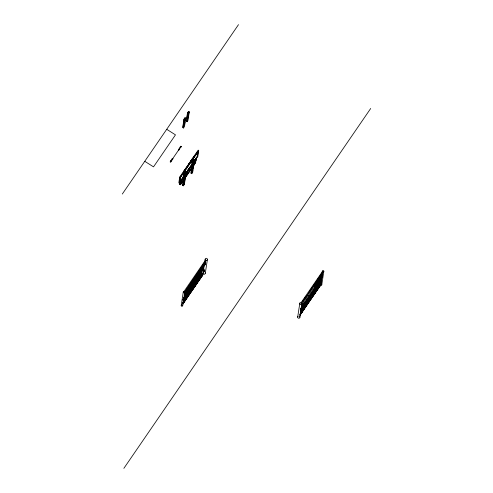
<?xml version="1.0" encoding="UTF-8"?>
<svg xmlns="http://www.w3.org/2000/svg" width="493" height="493" viewBox="0 0 493 493"><rect width="100%" height="100%" fill="white"/><g stroke="black" fill="none" stroke-linecap="round" stroke-linejoin="round"><path stroke-width="0.74" d="M180.21 183.944L179.711 184.45L180.13 181.584L180.678 181.929L180.284 184.801L183.846 179.791M183.451 180.247L180.543 184.376L181.399 180.58M313.191 292.115L312.858 293.76L305.001 305.216M185.035 295.757L185.781 292.478L203.609 266.614L202.888 269.893L185.337 295.486L185.066 295.775L184.499 295.381M203.738 268.469L185.22 295.862C183.636 298.388 184.93 292.959 185.756 292.306L204.127 265.924L203.381 265.376M172.735 159.097L170.905 161.809L170.436 161.513L172.568 158.358L173.031 158.715L172.377 159.387C170.954 158.413 173.739 159.424 172.26 158.857M170.905 161.809L170.603 162.252L170.14 161.901L170.442 161.457M172.501 158.949L178.977 149.508M178.743 149.361L178.435 149.854L178.904 150.155L179.206 148.411L180.216 146.932L181.023 147.056L181.338 146.557L180.869 146.261L181.338 146.557M179.199 148.467L179.662 148.763L180.678 147.284M179.206 149.712L179.662 148.763M183.969 119.201L182.7 127.496L183.476 127.989L184.493 126.516L185.762 118.221L184.98 117.722L183.969 119.201L184.746 119.694L183.476 127.989M183.649 122.923L182.958 127.447L183.427 127.742M183.883 121.414L184.228 119.152L185.035 117.969L185.504 118.271L185.158 120.532M181.036 147L180.567 146.704M184.807 119.479L185.035 117.969M184.579 124.298L184.924 122.036M187.469 112.946L186.2 121.241L186.976 121.734L187.993 120.255L189.263 111.96L188.48 111.467L187.469 112.946L188.246 113.439L186.976 121.734M186.804 118.93L187.611 113.649M188.301 113.224L188.536 111.714L189.004 112.01L188.079 118.043M195.123 159.43L195.573 159.911L193.527 162.758L197.841 156.256L198.716 150.501L198.174 150.149L179.705 177.086L178.823 182.841L179.366 183.186L184.142 176.204M179.366 183.186L180.247 177.431L198.716 150.501M184.598 175.342L179.914 182.176L179.908 180.537M180.136 179.051L180.475 176.821L198.001 151.259M179.914 182.176L180.709 176.969L198.168 151.511L197.373 156.712L193.392 162.493L191.974 162.444C190.686 162.616 193.798 163.775 194.562 161.119L193.952 159.886L194.254 159.442L193.774 159.954M182.65 179.717L182.977 179.113L184.524 179.427L182.952 179.279L184.548 179.261L185.565 177.788L184.37 179.329L182.952 179.279L182.65 179.717L183.106 179.378M183.501 175.249L183.679 174.54L185.226 174.861L183.649 174.707L185.251 174.695L186.262 173.216L185.799 171.447L185.497 171.884L186.083 173.283M184.53 170.8L185.245 169.111M182.601 185.306L184.462 173.142L185.473 171.663L186.255 172.156L184.394 184.32L183.378 185.799L182.601 185.306L183.273 184.32M183.673 179.933L182.86 185.257L183.328 185.553L184.136 184.37L184.37 182.854M183.907 178.411L184.721 173.092L185.787 171.527M185.3 169.025L185.793 168.39L185.682 169.124M185.879 168.828L185.997 168.095M183.378 185.799L185.239 173.635L186.255 172.156M185.294 173.431L185.528 171.909M185.799 171.447L185.627 172.149M184.598 181.332L185.417 176.007M185.645 174.485L185.997 172.205L185.497 171.884M186.829 167.454L186.952 166.622M184.37 179.329L185.565 177.788M187.513 165.808L187.414 166.461L188.012 165.247M188.837 163.879L189.719 162.665L188.837 164.144M189.811 163.103L189.941 162.271M191.346 160.866L191.475 160.028M191.795 159.831L192.677 158.352M191.789 159.566L192.381 158.789M190.951 167.62L191.278 167.01L192.849 167.158L193.706 165.586L192.671 167.226L191.253 167.176L192.825 167.324L193.866 165.685M191.802 163.146L192.134 162.542M191.407 167.275L191.105 167.719M192.763 161.038L190.902 173.203L191.678 173.696L192.695 172.223L194.556 160.059L193.774 159.559L192.763 161.038L193.539 161.531L191.678 173.696M191.506 170.874L191.161 173.154L191.623 173.45L192.436 172.273M191.74 169.352L191.974 167.83M192.319 165.549L193.022 160.989L194.1 159.344M193.595 161.328L193.952 159.886M194.408 161.02L193.928 160.052L194.254 159.442M192.553 171.509L192.781 169.986M193.016 168.47L193.25 166.948M193.484 165.426L194.297 160.108L193.798 159.787M193.57 165.001L195.783 160.995M195.351 162.863L195.992 159.578L195.61 159.972M195.302 162.955L196.269 159.159L193.891 162.48M194.587 160.293L197.138 156.564L197.939 151.363M181.214 305.543L183.285 291.992M183.137 299.504L183.223 298.949M182.638 303.38L182.767 302.542M183.143 300.058L183.316 298.955M182.7 305.635L184.77 292.09M183.304 303.559L184.191 297.741L183.692 298.468M183.396 303.565L184.283 297.747M184.314 302.08L185.085 297.661M185.325 300.607L185.873 297.02M185.417 300.613L185.972 297.026M186.342 299.128L186.933 295.258M186.434 299.134L187.026 295.264M187.352 297.655L187.821 294.604M187.944 293.785L188.03 293.23M188.418 290.377L188.141 292.164L188.911 292.639L198.087 279.389L198.821 276.314L198.254 276.93M187.445 297.661L187.913 294.611M187.95 294.339L188.123 293.236M188.363 296.176L188.788 293.415M188.881 292.632L189.75 289.336M188.455 296.182L188.881 293.421M189.158 288.658C190.773 288.485 188.166 293.175 189.485 291.838L197.983 279.426L198.525 276.764L189.83 289.342M189.374 294.703L189.589 293.329L183.014 302.893M189.466 294.709L189.682 293.335L182.589 303.676M190.427 292.959L190.557 292.121M190.483 293.23L190.649 292.127M192.412 290.272L192.498 289.724M192.504 290.278L192.59 289.73M193.509 288.245L193.595 287.69M193.515 288.806L193.687 287.696M194.439 287.32L194.562 286.501L194.063 287.209M194.532 287.327L194.655 286.507M195.45 285.848L195.616 284.744M195.542 285.854L195.709 284.744M196.553 284.375L196.769 282.988L196.251 283.758M197.798 277.559L197.36 279.192L188.93 291.486L189.485 291.838M197.471 282.896L197.557 282.341M197.564 282.902L197.65 282.347M198.488 281.423L198.654 280.314M198.58 281.429L198.747 280.32M199.665 278.841L200.09 276.074M199.677 279.395L200.183 276.08M200.509 278.471L201.144 274.318M200.602 278.477L201.236 274.324M185.214 294.537L202.352 269.554L203.085 266.325L203.621 266.664M201.52 276.992L202.031 273.677M203.467 264.273L203.011 264.716M201.619 276.998L202.124 273.683M203.56 264.279L203.091 264.766M202.537 275.519L202.617 274.965M204.225 264.458L204.527 262.516L204.022 263.237M202.629 275.525L202.709 274.971M203.061 273.128L205.18 259.3M203.886 271.828L204.182 269.899M204.94 264.926L205.408 261.875M203.979 271.834L204.275 269.905L203.258 271.396M205.033 264.932L205.501 261.882M205.291 273.27L207.405 259.441M297.686 317.11L299.799 303.281M299.91 317.252L302.024 303.423M300.348 314.848L301.359 308.217M300.44 314.854L301.451 308.224M301.981 306.412L302.48 304.082L314.885 286.137L315.84 286.747L315.243 288.972M302.086 305.475L302.462 304.187M301.359 313.375L302.252 308.119L300.724 310.368M303.306 300.656L303.478 300.108M315.076 289.243L302.739 307.157L303.318 304.914M303.25 305.038L302.93 306.874L315.212 289.108M302.369 311.896L302.961 308.026M304.273 299.467L304.36 298.912L303.861 299.621M302.462 311.903L303.053 308.033M304.409 299.189L305.37 298.012M303.38 310.424L303.719 308.211M305.327 297.704L305.413 297.15M303.472 310.43L303.941 307.398M305.42 297.71L305.506 297.156M304.964 304.169C305.284 302.492 305.044 307.182 303.836 304.853M304.397 308.945L304.692 307.003M306.215 297.051L306.295 296.515M304.489 308.951L304.785 307.01M305.407 307.472L305.574 306.369M305.5 307.478L305.796 305.549L300.145 313.634M307.361 295.313L307.484 294.5M306.418 305.999L306.671 304.335M308.365 293.28L308.452 292.725M306.51 306.005L306.763 304.341M308.458 293.286L308.544 292.731M307.429 304.52L307.638 303.146L300.058 314.183M307.521 304.526L307.737 303.152M309.555 291.258L312.544 287.129M308.445 303.047L308.704 301.944M310.307 290.882L310.565 289.779M309.456 301.568L309.666 300.182M311.484 288.3L311.36 289.12L311.952 288.417M309.549 301.574L309.758 300.188M311.453 289.126L311.576 288.306M310.467 300.095L310.553 299.541M310.59 299.269L310.763 298.166M312.457 287.105L312.371 287.659L313.388 286.156M310.559 300.101L310.855 298.173L310.263 298.875M311.477 298.616L311.607 297.778M311.57 298.622L311.742 297.519M312.796 292.762L312.833 292.158M312.494 297.143L312.704 295.769M314.479 284.153L314.312 285.262L322.416 273.424M312.587 297.15L312.796 295.769M314.405 285.268L314.571 284.159L314.059 284.917M313.505 295.664L313.591 295.116M313.671 294.561L313.758 294.007M315.489 282.68L315.07 285.429L322.163 275.082M313.597 295.671L313.85 294.013M315.163 285.435L315.582 282.686L315.07 283.438M315.138 287.16L315.415 286.858L315.538 287.82M314.516 294.192L314.854 291.979M315.31 288.849L315.428 286.871M315.871 285.342L316.506 281.201M314.608 294.198L315.033 291.431M315.964 285.348L316.598 281.207L316.081 281.965M315.526 292.713L316.001 290.241M317.609 279.734L316.586 285.811L321.652 278.403M316.543 291.24L318.527 278.249L318.028 278.958M316.635 291.246L318.62 278.255L318.108 279.013M317.554 289.761L319.538 276.776L319.045 277.485M317.646 289.767L319.63 276.783L319.119 277.534M318.564 288.288L319.199 284.134M319.285 283.58L320.555 275.297M318.657 288.294L319.211 284.695L316.666 288.411M319.378 283.586L320.647 275.304M319.575 286.809L319.704 285.977M320.086 283.493L321.565 273.825M319.667 286.815L319.797 285.983M320.179 283.5L321.658 273.831L321.14 274.583M320.271 284.738L320.851 280.973M321.079 279.469L321.886 274.2M322.114 272.697L322.348 271.193M320.881 283.407L322.49 272.9M320.98 283.413L321.442 280.363M321.528 279.814L322.373 274.281M321.756 284.831L323.833 271.286M203.227 269.24L202.697 268.858M180.678 181.929L181.301 180.728M302.912 305.118L304.144 303.195M313.024 293.427L312.753 293.914M193.114 158.043L193.404 157.513M190.255 162.45L190.575 161.796M184.998 169.469L184.086 170.806M187.395 166.622L187.993 165.408M190.304 162.209L190.575 161.612M315.107 288.639L315.027 289.311M189.065 289.336L189.528 289.884M184.635 292.522L184.209 293.471L184.924 293.92M303.177 305.075L303.411 304.674M194.088 156.515L194.291 156.047L193.564 156.984M304.921 303.688L305.863 302.301M190.766 161.439L190.97 161.131M195.407 162.9L195.123 163.226M189.164 289.169L191.826 285.274M185.011 292.121L189.349 285.786M193.552 157.372L193.478 157.674M193.774 157.02L194.002 156.657M184.937 292.022L203.024 265.684M200.491 271.896L202.173 269.443M202.876 269.911L202.161 269.455M193.718 157.02L194.1 156.336L193.62 156.977M303.441 304.711L315.347 287.271L314.411 286.679M190.797 161.014L190.236 162.08L191.259 160.416L190.668 161.488M181.412 180.678L183.975 176.814M303.485 304.643L315.649 287.006M122.313 194.032L238.495 24.65M188.536 111.714L187.728 112.897L188.19 113.193L189.004 112.01M188.246 113.439L189.263 111.96M185.504 118.271L184.696 119.448L184.228 119.152M184.746 119.694L185.762 118.221M187.734 120.304L186.921 121.488L186.459 121.192M180.561 146.76L180.869 146.261M183.347 175.151L183.649 174.707L185.226 174.861L192.677 164.138M191.648 163.047L192.122 162.622M185.997 172.205L185.189 173.388L184.721 173.092M194.297 160.108L193.49 161.285L193.022 160.989M193.539 161.531L194.556 160.059M182.607 177.677L183.433 176.469M188.819 168.618L187.987 169.826L188.536 170.171M179.68 182.022L184.789 174.571M186.071 172.71L192.455 163.399M185.097 174.596L192.689 163.547M185.066 174.762L192.683 163.768M183.963 176.956L181.177 180.53L180.949 181.541M185.614 174.547L192.233 164.896M190.964 167.534L191.42 167.189M180.524 184.327L183.636 179.495M185.288 177.079L191.913 167.417M185.109 177.831L192.147 167.565M193.392 165.759L194.815 163.195M185.085 177.979L192.128 167.719M193.367 165.907L195.025 163.491L194.482 163.146M205.039 261.765L205.544 261.025M204.102 263.293L204.613 262.541M203.942 263.792L204.453 263.04M204.952 262.319L205.458 261.58M203.856 264.347L205.371 262.134M203.929 264.396L205.452 262.184M190.637 283.913L201.341 268.303M203.769 264.895L205.291 262.683M204.349 264.223L205.365 262.732M186.533 290.266L185.066 292.029M187.389 289.021L188.671 287.148M190.816 284.023L192.954 280.905M193.811 279.654L195.092 277.781M198.094 273.412L199.375 271.538M204.194 264.71L205.205 263.237M204.268 264.759L205.285 263.287M204.613 264.525L205.119 263.792M204.687 264.581L205.199 263.841M204.527 265.08L205.033 264.34M204.607 265.135L205.113 264.39M185.035 294.42L185.873 293.206M186.705 291.992L188.794 288.947M189.626 287.727L191.296 285.299M192.128 284.079L193.385 282.255L194.1 282.711M195.055 279.814L196.725 277.38M197.564 276.16L199.653 273.116M192.658 284.06L193.909 282.23M194.747 281.016L197.249 277.368M183.778 297.914L184.283 297.174M183.852 297.963L184.364 297.224M183.267 299.251L184.283 297.772M183.1 299.756L184.622 297.538M189.164 290.759L196.676 279.814M183.18 299.806L184.696 297.593M183.026 300.299L185.041 297.359M183.094 300.36L185.121 297.408M199.289 276.746L199.794 276.012M200.805 274.539L201.317 273.794M183.439 300.126L185.467 297.168M185.972 296.435L186.477 295.695M199.634 276.511L200.14 275.778M200.645 275.039L201.662 273.56M203.683 270.608L204.188 269.874M183.513 300.175L187.057 295.011M188.061 293.545L188.579 292.799M199.708 276.567L201.736 273.609M183.353 300.681L188.492 293.347M199.548 277.066L202.161 273.424M203.091 271.902L204.182 270.472M183.267 301.229L188.837 293.113M199.468 277.621L202.506 273.19M203.517 271.717L204.022 270.977M183.347 301.285L188.918 293.162M199.542 277.67L202.081 273.972M203.591 271.766L204.096 271.027M183.186 301.784L189.263 292.928M199.382 278.175L202.42 273.744M203.43 272.272L203.936 271.532M183.26 301.839L189.337 292.978M199.455 278.225L202.494 273.794M203.504 272.321L204.016 271.581M182.595 303.078L189.176 293.483M199.295 278.724L202.333 274.293M182.675 303.127L189.756 292.793M199.369 278.779L202.407 274.348M196.689 282.957L196.59 283.549L197.607 282.045M199.714 278.545L202.247 274.847M195.24 285.231L195.746 284.492M199.289 279.328L202.327 274.903M182.934 303.441L190.021 293.113M190.52 292.38L191.031 291.634M191.537 290.901L192.042 290.161M192.547 289.422L193.57 287.937M195.08 285.737L196.091 284.258M198.112 281.306L198.63 280.554M199.634 279.093L202.672 274.669M183.008 303.497L197.687 282.095M198.192 281.361L199.203 279.882M199.702 279.155L202.746 274.718M182.848 303.996L203.091 274.478M182.921 304.045L202.666 275.26M123.86 468.35L370.687 108.491M301.383 302.215L322.385 271.6L322.878 271.803L323.143 272.124L301.673 303.368M302.85 301.094L303.355 300.36M304.871 298.148L305.389 297.396M305.882 296.669L306.387 295.929M310.436 290.038L310.947 289.286M311.447 288.559L311.958 287.813M317.017 280.437L317.523 279.697M320.056 276.006L320.561 275.273M321.066 274.533L321.572 273.794M302.924 301.149L303.429 300.41M303.934 299.67L304.446 298.931M304.951 298.197L305.463 297.452M305.962 296.724L306.467 295.979M308.482 293.039L309 292.294M313.043 286.39L313.554 285.65M317.091 280.486L317.603 279.747M320.13 276.062L320.641 275.322M303.269 300.909L303.854 300.225M305.802 297.224L306.381 296.533M307.385 295.073L307.823 294.266M308.328 293.532L308.84 292.793M309.851 291.32L310.935 289.89M313.899 285.416L322.576 272.925L314.386 285.293M301.716 303.361L301.469 303.016M314.232 285.786L322.33 273.979M314.312 285.835L322.41 274.028M314.657 285.601L322.249 274.533M314.731 285.65L322.323 274.583M315.156 285.465L322.237 275.131M315.495 285.231L322.077 275.636M315.575 285.281L322.157 275.686M315.415 285.78L321.991 276.191M315.489 285.835L322.071 276.24M315.834 285.595L321.911 276.746M315.914 285.644L321.984 276.795M315.828 286.199L321.904 277.343M300.989 308.1L301.494 307.361M316.173 285.965L321.738 277.849M301.063 308.156L301.574 307.416M316.247 286.02L321.818 277.898M300.903 308.655L301.408 307.915M300.983 308.704L301.488 307.965M316.66 285.841L321.732 278.453M301.322 308.476L301.833 307.731M316.506 286.334L321.572 278.958M300.896 309.259L301.907 307.78M302.955 306.424L305.531 302.671M306.375 301.445L307.213 300.219M312.691 292.232L313.53 291.006M316.586 286.384L321.646 279.007M301.235 309.031L301.747 308.279M316.426 286.889L321.485 279.506M301.309 309.086L302.332 307.595M316.5 286.938L321.565 279.556M300.65 310.313L302.166 308.1M316.845 286.704L321.399 280.061M316.42 287.487L321.479 280.11M300.564 310.867L302.591 307.909M316.759 287.253L321.319 280.616M300.644 310.917L302.665 307.965M305.642 303.756L304.686 305.13M306.936 301.87L308.655 299.362M309.943 297.482L312.094 294.346M316.839 287.308L321.393 280.665M300.483 311.422L303.01 307.731M316.679 287.807L319.217 284.104M319.71 283.383L321.233 281.164M300.557 311.471L303.09 307.78M316.752 287.863L319.285 284.165M319.791 283.432L321.307 281.22M300.397 311.97L302.936 308.273M316.592 288.362L319.131 284.658M319.63 283.931L321.146 281.719M300.471 312.026L303.509 307.595M319.704 283.986L321.226 281.768M300.81 311.792L303.349 308.094M316.506 288.916L319.544 284.486M320.049 283.746L321.06 282.273M300.385 312.58L303.429 308.15M315.569 290.439L316.081 289.699M316.586 288.966L319.119 285.268M320.13 283.795L321.14 282.323M300.73 312.346L304.28 307.17M314.398 292.417L319.464 285.034M320.468 283.561L320.98 282.828M300.804 312.402L304.859 306.486M313.967 293.206L319.538 285.09M320.549 283.617L321.054 282.877M306.215 304.779L307.305 303.349M307.811 302.616L308.316 301.876M309.253 300.348L309.838 299.664M313.375 294.5L313.875 293.773M314.312 292.971L319.452 285.644M308.156 302.375L310.183 299.424M310.682 298.696L311.699 297.211M312.205 296.478L313.215 294.999M313.721 294.272L319.797 285.41M300.132 314.238L307.724 303.164M308.23 302.431L319.877 285.459M299.972 314.737L319.723 285.946M300.052 314.787L319.797 286.002M299.886 315.292L320.136 285.774M299.966 315.341L320.21 285.823M315.372 287.308L315.84 286.747M195.462 158.992L196.269 159.196M183.846 171.145L184.382 170.744M191.95 162.61L193.392 162.493M166.714 129.302L175.471 134.86L153.52 166.862L144.763 161.303M197.292 155.905L197.841 156.256M195.511 160.25L196.054 160.595M195.296 161.655L195.844 162M187.439 173.407L187.987 173.752M184.462 173.142L185.239 173.635M179.705 177.086L180.247 177.431M180.949 180.093L181.492 180.438M179.92 182.983L180.463 183.328M180.401 183.673L180.943 184.018M179.705 184.388L180.247 184.733M308.507 295.282L309.444 295.88M302.61 303.885L303.54 304.483M302.209 304.674L303.146 305.266M302.03 304.927L302.967 305.518M301.907 305.734L302.844 306.326M301.784 306.541L302.72 307.133M202.734 266.06L203.449 266.51M202.802 266.547L203.338 266.886M198.087 275.846L198.821 276.314M197.668 276.758L198.217 277.109M197.73 278.188L198.463 278.656M197.44 278.594L198.174 279.056M197.274 279.321L197.829 279.673M197.077 279.358L197.81 279.821M189.324 288.923L189.873 289.274M185.041 291.85L185.756 292.306M184.887 292.854L185.423 293.193M205.834 260.507L205.384 260.298L183.92 291.591L184.678 292.066L205.926 260.581M322.632 271.945L322.367 271.625M299.405 316.29A1.115 1.066 8.7 0 1 299.676 317.843A1.115 1.066 8.7 0 1 298.037 317.948A1.115 1.066 8.7 0 1 298.049 316.377M321.676 284.473A0.746 0.709 8.7 0 1 321.35 285.422A0.746 0.709 8.7 0 1 320.351 285.102A0.746 0.709 8.7 0 1 320.678 284.147M205.267 272.986A1.115 1.066 8.7 0 1 203.184 273.664M203.085 273.405A1.115 1.066 8.7 0 1 203.43 272.395M182.687 305.45A0.746 0.709 8.7 0 1 182.176 306.27A0.746 0.709 8.7 0 1 181.27 305.845A0.746 0.709 8.7 0 1 181.621 304.951M170.905 160.508L171.367 160.86L170.905 160.508M193.207 157.643L193.502 157.168L193.207 157.643M300.083 304.058A1.115 1.066 8.7 0 0 301.975 303.7A1.115 1.066 8.7 0 0 300.681 302.308A1.115 1.066 8.7 0 0 300.083 304.058M322.533 271.705A0.746 0.709 8.7 0 0 323.796 271.464A0.746 0.709 8.7 0 0 322.933 270.54A0.746 0.709 8.7 0 0 322.533 271.705M205.464 260.076A1.115 1.066 8.7 0 0 207.35 259.719A1.115 1.066 8.7 0 0 206.062 258.326A1.115 1.066 8.7 0 0 205.464 260.076M183.476 292.509A0.746 0.709 8.7 0 0 184.739 292.269A0.746 0.709 8.7 0 0 183.877 291.345A0.746 0.709 8.7 0 0 183.476 292.509"/></g></svg>
